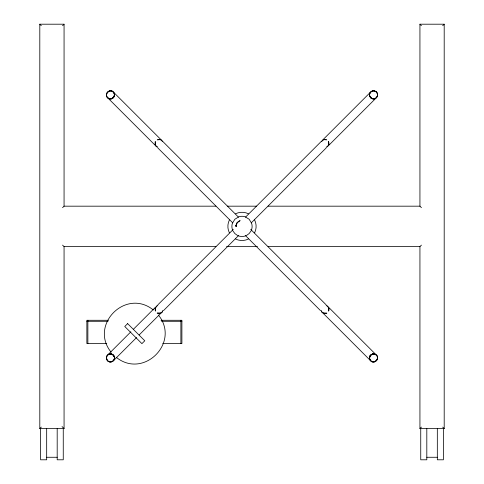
<?xml version="1.0" encoding="UTF-8"?>
<svg xmlns="http://www.w3.org/2000/svg" width="484" height="484" viewBox="0 0 484 484"><rect width="100%" height="100%" fill="white"/><g stroke="black" fill="none" stroke-linecap="round" stroke-linejoin="round"><path stroke-width="0.73" d="M114.454 94.229L113.734 97.236L111.096 98.857M369.546 358.565L370.266 355.559L372.904 353.943M106.619 93.612L106.619 96.11M106.619 356.684L106.619 359.182M155.231 308.072L155.231 310.571M328.769 144.722L328.92 142.84L328.43 141.449L328.83 144.516L327.783 146.331L326.174 147.317M377.381 96.11L377.381 93.612M328.769 310.571L328.769 308.072M377.381 359.182L377.381 356.684M162.981 310.371L162.346 311.702L160.912 312.924M229.392 219.972C227.371 223.959 227.371 228.841 229.392 232.822M254.608 232.822C256.629 228.841 256.629 223.959 254.608 219.972M106.861 93.025L108.628 91.258M106.861 356.097L108.44 354.433L110.273 353.895C104.211 354.058 106.298 363.744 111.713 361.778M155.473 307.485L157.052 305.821L155.17 308.278L155.473 311.158M162.678 311.158C162.376 314.794 152.018 312.458 160.325 313.172M321.322 141.637L323.088 139.87M328.527 145.309L326.948 146.973M377.139 96.697L375.56 98.361L373.727 98.899C377.75 98.905 378.954 92.88 375.372 91.258M328.527 311.158C329.271 310.147 329.029 306.693 326.948 305.821L328.527 307.485M377.139 359.769L374.785 361.778L372.287 361.778M251.008 230.989L249.151 233.548L246.592 235.406M321.424 141.449L323.881 139.567L326.174 139.628M62.569 25.7L64.063 24.2L39.803 24.2L39.803 428.594L64.063 428.594L64.063 246.616L62.569 245.116M62.569 207.678L64.063 206.178L64.063 24.2M108.434 354.246L130.862 331.818M133.481 329.199L155.388 307.292M157.893 304.787L233.282 229.398M245.527 217.147L321.297 141.376M322.895 139.785L369.849 92.831M39.803 428.594L41.303 427.094M442.697 25.7L444.197 24.2L419.937 24.2L419.937 206.178L421.431 207.678M114.151 359.969L136.579 337.536M139.198 334.916L161.105 313.009M163.61 310.51L238.473 235.647M251.25 222.87L326.107 148.007M328.612 145.502L375.566 98.548M444.197 24.2L444.197 428.594L419.937 428.594L419.937 246.616L421.431 245.116M419.937 428.594L421.431 427.094M157.239 139.87L160.325 139.628M371.7 91.258L370.036 92.837L369.498 94.67C369.564 92.111 372.371 90.157 374.785 91.016M112.3 361.536L113.964 359.957L114.502 358.124C114.496 362.111 108.507 363.405 106.861 359.769M235.575 213.789C239.562 211.768 244.438 211.768 248.425 213.789M248.425 239.011C244.438 241.026 239.562 241.026 235.575 239.011M157.239 305.719L157.826 305.477M109.215 91.016L111.713 91.016M157.826 139.628C159.653 139.035 161.825 139.894 162.678 141.637M372.287 91.016C374.126 90.417 376.262 91.301 377.139 93.025M323.675 139.628L326.76 139.87M64.063 206.178L215.931 206.178M227.268 206.178L256.732 206.178M268.069 206.178L419.937 206.178M64.063 246.616L215.931 246.616M226.512 246.616L257.488 246.616M268.069 246.616L419.937 246.616M108.434 320.287L86.86 320.287L86.86 343.537L106.758 343.537M161.069 320.287L181.893 320.287L181.893 343.537L162.739 343.537M86.86 321.297L108.017 321.297M161.559 321.297L181.893 321.297M46.676 457.271L57.191 457.271M426.809 457.271L437.324 457.271M374.168 98.857L371.161 98.131L369.546 95.493M109.832 353.943L112.839 354.663L114.454 357.301M323.675 313.172C331.897 312.743 321.921 314.606 321.322 311.158M157.826 147.317L155.473 145.309M326.174 305.477L326.76 305.719M112.3 91.258L113.964 92.837L114.502 94.67C111.961 84.367 100.642 97.157 110.273 98.899L108.44 98.361L106.861 96.697M160.912 139.87L162.576 141.449M323.088 312.924L322.066 312.18L321.019 310.371M371.7 361.536L370.036 359.957L369.498 358.124C372.039 368.427 383.358 355.637 373.727 353.895L375.56 354.433L377.139 356.097M237.408 235.406L234.849 233.548L232.992 230.989M157.052 146.973C153.64 146.549 155.945 136.488 155.231 144.722M153.361 309.99C125.925 287.805 88.947 324.782 111.132 352.219M116.178 357.265C143.615 379.45 180.593 342.478 158.407 315.036M419.937 24.2L421.431 25.7M114.151 92.831L161.105 139.785M162.703 141.376L238.473 217.147M250.718 229.398L326.107 304.787M328.612 307.292L375.566 354.246M39.803 24.2L41.303 25.7M442.697 427.094L444.197 428.594M108.434 98.548L155.388 145.502M157.893 148.007L232.75 222.87M235.412 225.532L236.476 226.597M245.527 235.647L320.39 310.51M322.895 313.009L369.849 359.969M62.043 426.573L64.063 428.594M443.386 428.642L443.386 459.8L437.324 459.8L437.324 428.642M426.809 428.642L426.809 459.8L420.741 459.8L420.741 428.642M180.883 320.287L180.883 343.537M87.87 320.287L87.87 343.537M63.259 428.642L63.259 459.8L57.191 459.8L57.191 428.642M46.676 428.642L46.676 459.8L40.614 459.8L40.614 428.642M251.238 230.511A10.11 10.11 0 0 0 251.613 223.275L249.151 219.246L245.122 216.784A10.11 10.11 0 0 0 238.878 216.784L234.849 219.246L232.387 223.275A10.11 10.11 0 0 0 232.762 230.511M246.114 235.635A10.11 10.11 0 0 1 237.886 235.635M114.508 94.858L114.393 95.802L114.508 94.858M369.51 357.555L369.492 357.936L369.607 356.992L369.51 357.555M237.093 222.834L235.932 226.397A6.068 6.068 0 0 1 240.124 220.631L237.093 222.834M114.369 95.905L113.323 97.72L111.508 98.766L113.323 97.72L114.369 95.905M369.776 356.448L369.631 356.889L370.024 355.934L369.776 356.448M370.345 355.456L370.036 355.915L371.059 354.742L372.492 354.028L370.345 355.456M127.619 323.621L124.763 326.482L141.915 343.64L144.776 340.778L127.619 323.621M111.405 98.79L110.461 98.905L111.405 98.79M373.158 353.907L372.595 354.004L373.539 353.889L373.158 353.907M373.539 98.905L372.595 98.79L373.539 98.905M110.842 353.907L110.461 353.889L111.405 354.004L110.842 353.907M372.492 98.766L370.677 97.72L369.631 95.905L370.677 97.72L372.492 98.766M111.949 354.173L111.508 354.028L112.941 354.742L113.964 355.915L111.949 354.173M114.224 356.448L113.976 355.934L114.369 356.889L114.224 356.448M369.607 95.802L369.492 94.858L369.607 95.802M114.49 357.555L114.393 356.992L114.508 357.936A4.041 4.041 0 0 1 108.44 361.439A4.041 4.041 0 0 1 108.44 354.433A4.041 4.041 0 0 1 114.508 357.936L114.49 357.555M371.512 361.439A4.041 4.041 0 0 0 377.581 357.936A4.041 4.041 0 0 0 371.512 354.433A4.041 4.041 0 0 0 371.512 361.439M107.92 98.004A4.041 4.041 0 0 0 114.454 95.493A4.041 4.041 0 0 0 109.015 91.083A4.041 4.041 0 0 0 107.92 98.004M371.512 98.361A4.041 4.041 0 0 0 377.581 94.858A4.041 4.041 0 0 0 371.512 91.361A4.041 4.041 0 0 0 371.512 98.361"/></g></svg>
